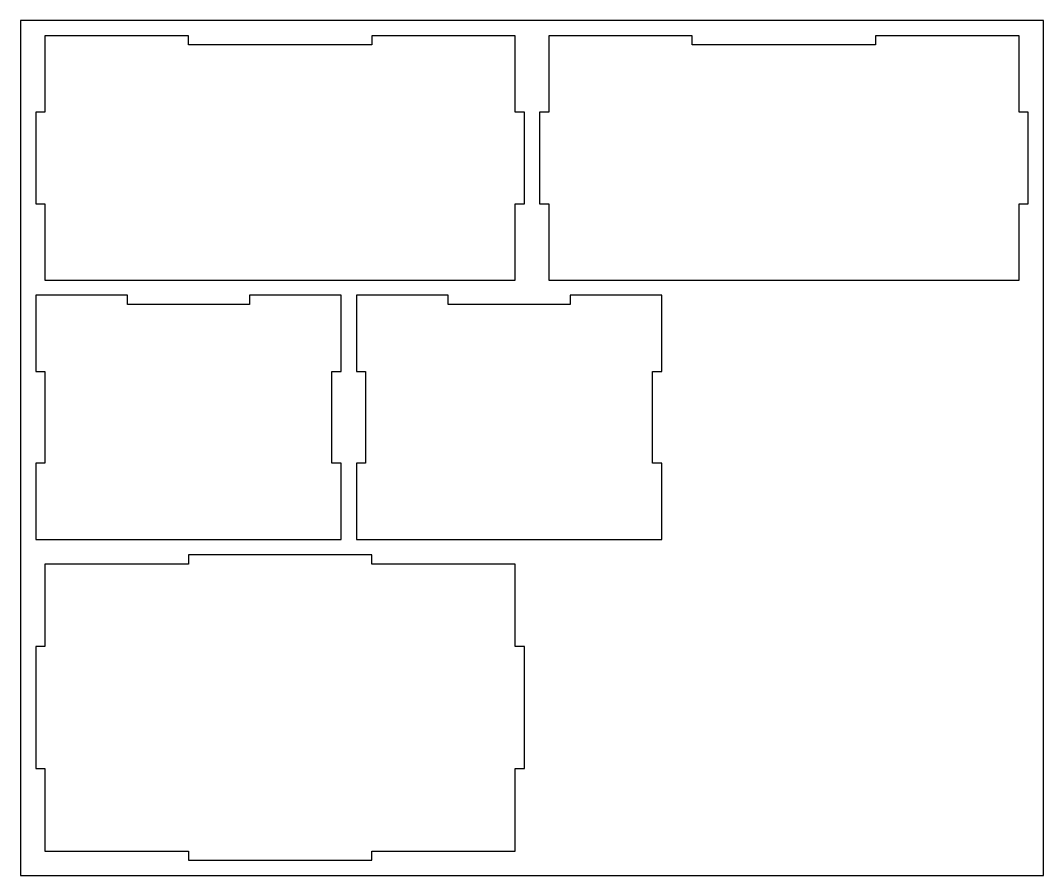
# Model space of a CAD drawing. Header units: millimetres. Extents: x 0 to 335, y 0 to 280.
import ezdxf

# ---------------------------------------------------------------- set-up
doc = ezdxf.new("R2010")
doc.units = ezdxf.units.MM
doc.layers.add('CORTE', color=1, linetype='Continuous')
doc.layers.add('PLANCHA', color=8, linetype='Continuous')

msp = doc.modelspace()

# ---------------------------------------------------------------- linework, layer by layer
at = {"layer": 'CORTE'}
for points in [[(8, 195), (162, 195), (162, 220), (165, 220), (165, 250), (162, 250), (162, 275), (115, 275), (115, 272), (55, 272), (55, 275), (8, 275), (8, 250), (5, 250), (5, 220), (8, 220)], [(173, 195), (327, 195), (327, 220), (330, 220), (330, 250), (327, 250), (327, 275), (280, 275), (280, 272), (220, 272), (220, 275), (173, 275), (173, 250), (170, 250), (170, 220), (173, 220)], [(5, 110), (105, 110), (105, 135), (102, 135), (102, 165), (105, 165), (105, 190), (75, 190), (75, 187), (35, 187), (35, 190), (5, 190), (5, 165), (8, 165), (8, 135), (5, 135)], [(110, 110), (210, 110), (210, 135), (207, 135), (207, 165), (210, 165), (210, 190), (180, 190), (180, 187), (140, 187), (140, 190), (110, 190), (110, 165), (113, 165), (113, 135), (110, 135)], [(55, 5), (115, 5), (115, 8), (162, 8), (162, 35), (165, 35), (165, 75), (162, 75), (162, 102), (115, 102), (115, 105), (55, 105), (55, 102), (8, 102), (8, 75), (5, 75), (5, 35), (8, 35), (8, 8), (55, 8)]]:
    msp.add_lwpolyline(points, close=True, dxfattribs=at)
at = {"layer": 'PLANCHA'}
msp.add_lwpolyline([(0, 0), (335, 0), (335, 280), (0, 280)], close=True, dxfattribs=at)

doc.saveas('drawing.dxf')
